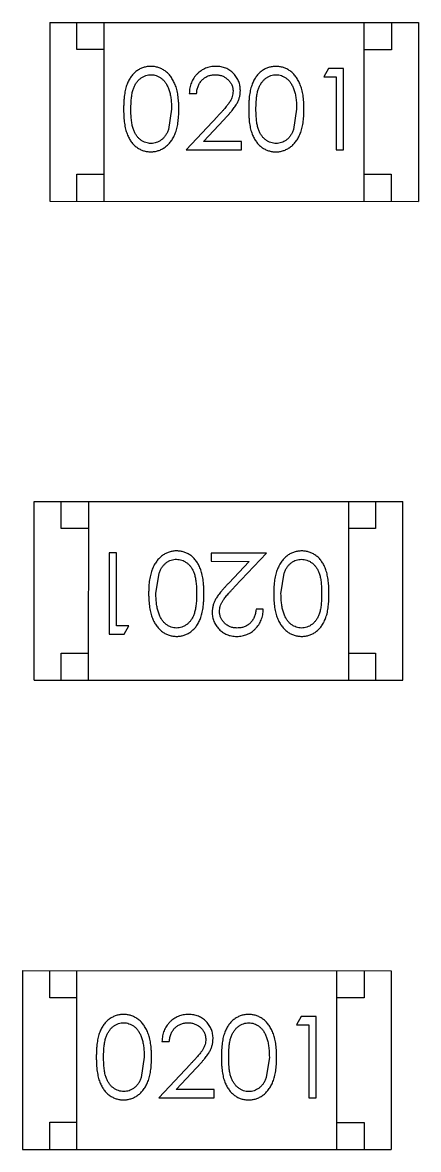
# Model space of a CAD drawing. Header units: inches. Extents: x -29 to 164, y -51 to 83.
# Drawn here: x 148.306 to 149.037, y 26.761 to 28.841 of the extents above; entities that cross this region are included whole.
import ezdxf

# ---------------------------------------------------------------- set-up
doc = ezdxf.new("R2010")
doc.units = ezdxf.units.IN
doc.header["$LTSCALE"] = 1.21
doc.header["$MEASUREMENT"] = 0
doc.layers.get('0').update_dxf_attribs({"linetype": 'CONTINUOUS'})

msp = doc.modelspace()

# ---------------------------------------------------------------- linework, layer by layer
at = {"color": 7, "linetype": 'Continuous'}
for p, q in [((148.3568, 28.8407), (148.3567, 28.5107)), ((148.3568, 28.8407), (149.0368, 28.8406)), ((148.4068, 28.7907), (148.4068, 28.8407)), ((148.4567, 28.5107), (148.4568, 28.8407)), ((148.9367, 28.5106), (148.9368, 28.8406)), ((148.9868, 28.8406), (148.9868, 28.7906)), ((149.0368, 28.8406), (149.0367, 28.5106)), ((148.4568, 28.7907), (148.4068, 28.7907)), ((148.9868, 28.7906), (148.9368, 28.7906)), ((148.8709, 28.7559), (148.8621, 28.7405)), ((148.8986, 28.7559), (148.8709, 28.7559)), ((148.8986, 28.6059), (148.8986, 28.7559)), ((148.8621, 28.7405), (148.8851, 28.7405)), ((148.8851, 28.7405), (148.8851, 28.6059)), ((148.614, 28.7098), (148.6274, 28.7098)), ((148.5813, 28.681), (148.5756, 28.6433)), ((148.6664, 28.668), (148.6082, 28.606)), ((148.812, 28.6809), (148.8064, 28.6432)), ((148.6403, 28.6213), (148.6778, 28.6614)), ((148.6082, 28.606), (148.7101, 28.6059)), ((148.7101, 28.6213), (148.6403, 28.6213)), ((148.7101, 28.6059), (148.7101, 28.6213)), ((148.8851, 28.6059), (148.8986, 28.6059)), ((148.4067, 28.5107), (148.4067, 28.5607)), ((148.4067, 28.5607), (148.4567, 28.5607)), ((148.9367, 28.5606), (148.9867, 28.5606)), ((148.9867, 28.5606), (148.9867, 28.5106)), ((148.3567, 28.5107), (149.0367, 28.5106)), ((148.3277, 27.6269), (148.3278, 27.9569)), ((148.3278, 27.9569), (149.0078, 27.9568)), ((148.3778, 27.9069), (148.3778, 27.9569)), ((148.4278, 27.9569), (148.4277, 27.6269)), ((148.9078, 27.9568), (148.9077, 27.6268)), ((148.9578, 27.9568), (148.9578, 27.9068)), ((149.0077, 27.6268), (149.0078, 27.9568)), ((148.4278, 27.9069), (148.3778, 27.9069)), ((148.9578, 27.9068), (148.9078, 27.9068)), ((148.466, 27.8616), (148.4659, 27.7116)), ((148.4794, 27.8616), (148.466, 27.8616)), ((148.4794, 27.727), (148.4794, 27.8616)), ((148.6544, 27.8615), (148.6544, 27.8462)), ((148.7563, 27.8615), (148.6544, 27.8615)), ((148.6982, 27.7995), (148.7563, 27.8615)), ((148.6544, 27.8462), (148.7242, 27.8461)), ((148.7242, 27.8461), (148.6867, 27.8061)), ((148.5525, 27.7866), (148.5582, 27.8243)), ((148.7832, 27.7865), (148.7889, 27.8242)), ((148.7505, 27.7577), (148.7371, 27.7577)), ((148.4659, 27.7116), (148.4937, 27.7116)), ((148.5025, 27.727), (148.4794, 27.727)), ((148.4937, 27.7116), (148.5025, 27.727)), ((148.3777, 27.6269), (148.3777, 27.6769)), ((148.3777, 27.6769), (148.4277, 27.6769)), ((148.9077, 27.6768), (148.9577, 27.6768)), ((148.9577, 27.6768), (148.9577, 27.6268)), ((148.3277, 27.6269), (149.0077, 27.6268)), ((148.3064, 27.0907), (148.3064, 26.7607)), ((148.3064, 27.0907), (148.9864, 27.0906)), ((148.3564, 27.0407), (148.3564, 27.0907)), ((148.4064, 26.7607), (148.4064, 27.0907)), ((148.8864, 26.7606), (148.8864, 27.0906)), ((148.9364, 27.0906), (148.9364, 27.0406)), ((148.9864, 27.0906), (148.9864, 26.7606)), ((148.4064, 27.0407), (148.3564, 27.0407)), ((148.9364, 27.0406), (148.8864, 27.0406)), ((148.8205, 27.0059), (148.8117, 26.9905)), ((148.8482, 27.0059), (148.8205, 27.0059)), ((148.8482, 26.8559), (148.8482, 27.0059)), ((148.8117, 26.9905), (148.8348, 26.9905)), ((148.8348, 26.9905), (148.8347, 26.8559)), ((148.5636, 26.9598), (148.5771, 26.9598)), ((148.5309, 26.931), (148.5252, 26.8933)), ((148.616, 26.918), (148.5578, 26.856)), ((148.7617, 26.9309), (148.756, 26.8932)), ((148.5899, 26.8713), (148.6275, 26.9114)), ((148.5578, 26.856), (148.6597, 26.8559)), ((148.6597, 26.8713), (148.5899, 26.8713)), ((148.6597, 26.8559), (148.6597, 26.8713)), ((148.8347, 26.8559), (148.8482, 26.8559)), ((148.3564, 26.7607), (148.3564, 26.8107)), ((148.3564, 26.8107), (148.4064, 26.8107)), ((148.8864, 26.8106), (148.9364, 26.8106)), ((148.9364, 26.8106), (148.9364, 26.7606)), ((148.3064, 26.7607), (148.9864, 26.7606))]:
    msp.add_line(p, q, dxfattribs=at)
for points, knots in [([(148.543, 28.7598), (148.5418, 28.7598), (148.5395, 28.7598), (148.536, 28.7593), (148.5326, 28.7587), (148.5293, 28.7577), (148.5261, 28.7566), (148.523, 28.7551), (148.52, 28.7534), (148.517, 28.7515), (148.5142, 28.7492), (148.5115, 28.7468), (148.5091, 28.7441), (148.5068, 28.7411), (148.5046, 28.7379), (148.5026, 28.7345), (148.5008, 28.7308), (148.4991, 28.7268), (148.4976, 28.7225), (148.4963, 28.7178), (148.4952, 28.7127), (148.4944, 28.7071), (148.4937, 28.7012), (148.4932, 28.6948), (148.4929, 28.688), (148.4928, 28.6833), (148.4928, 28.6809)], [0, 0, 0, 0, 0.033742, 0.066533, 0.099153, 0.13154, 0.164087, 0.196563, 0.229707, 0.263315, 0.297504, 0.331686, 0.366482, 0.4021, 0.438958, 0.476748, 0.515985, 0.556589, 0.599519, 0.645765, 0.695487, 0.748721, 0.805687, 0.866754, 0.931405, 1, 1, 1, 1]), ([(148.5947, 28.6809), (148.5947, 28.6832), (148.5947, 28.6877), (148.5944, 28.6943), (148.5938, 28.7005), (148.5931, 28.7063), (148.5921, 28.7118), (148.591, 28.7169), (148.5896, 28.7217), (148.588, 28.7261), (148.5861, 28.7302), (148.5842, 28.734), (148.5821, 28.7376), (148.5799, 28.7409), (148.5775, 28.7439), (148.5749, 28.7467), (148.5722, 28.7492), (148.5693, 28.7514), (148.5663, 28.7534), (148.5632, 28.7551), (148.5601, 28.7566), (148.5568, 28.7577), (148.5535, 28.7587), (148.5501, 28.7594), (148.5465, 28.7598), (148.5442, 28.7598), (148.543, 28.7598)], [0, 0, 0, 0, 0.065278, 0.127205, 0.186168, 0.241675, 0.294115, 0.343609, 0.390387, 0.434463, 0.476646, 0.517002, 0.555936, 0.593716, 0.630057, 0.665601, 0.700745, 0.734917, 0.768681, 0.802087, 0.834849, 0.867433, 0.900138, 0.932806, 0.966212, 1, 1, 1, 1]), ([(148.6629, 28.7598), (148.6612, 28.7598), (148.6579, 28.7597), (148.6531, 28.759), (148.6485, 28.7579), (148.644, 28.7564), (148.6398, 28.7544), (148.6358, 28.7519), (148.632, 28.7491), (148.6284, 28.7458), (148.6252, 28.7422), (148.6223, 28.7383), (148.6199, 28.7341), (148.6178, 28.7297), (148.6162, 28.7251), (148.615, 28.7202), (148.6142, 28.7151), (148.6141, 28.7116), (148.614, 28.7098)], [0, 0, 0, 0, 0.06445, 0.126725, 0.187421, 0.247417, 0.306749, 0.366595, 0.427749, 0.490235, 0.553031, 0.614805, 0.676505, 0.738096, 0.801021, 0.864897, 0.931209, 1, 1, 1, 1]), ([(148.7082, 28.7152), (148.7082, 28.7167), (148.7081, 28.7196), (148.7075, 28.7239), (148.7065, 28.7281), (148.7052, 28.7321), (148.7034, 28.7359), (148.7012, 28.7396), (148.6987, 28.7432), (148.6957, 28.7465), (148.6925, 28.7497), (148.689, 28.7524), (148.6852, 28.7547), (148.6812, 28.7566), (148.677, 28.758), (148.6725, 28.759), (148.6678, 28.7597), (148.6645, 28.7598), (148.6629, 28.7598)], [0, 0, 0, 0, 0.06271, 0.123347, 0.183401, 0.242828, 0.302097, 0.36242, 0.423725, 0.487032, 0.550491, 0.612709, 0.674265, 0.73617, 0.799211, 0.863483, 0.930525, 1, 1, 1, 1]), ([(148.7737, 28.7598), (148.7726, 28.7597), (148.7702, 28.7597), (148.7668, 28.7593), (148.7634, 28.7587), (148.7601, 28.7577), (148.7569, 28.7565), (148.7538, 28.7551), (148.7508, 28.7534), (148.7478, 28.7514), (148.745, 28.7492), (148.7423, 28.7468), (148.7399, 28.744), (148.7375, 28.7411), (148.7354, 28.7379), (148.7333, 28.7344), (148.7315, 28.7307), (148.7299, 28.7268), (148.7284, 28.7225), (148.7271, 28.7178), (148.726, 28.7126), (148.7251, 28.7071), (148.7244, 28.7011), (148.7239, 28.6948), (148.7236, 28.6879), (148.7236, 28.6833), (148.7236, 28.6809)], [0, 0, 0, 0, 0.033742, 0.066533, 0.099153, 0.13154, 0.164087, 0.196563, 0.229707, 0.263315, 0.297504, 0.331686, 0.366482, 0.4021, 0.438958, 0.476748, 0.515985, 0.556589, 0.599519, 0.645765, 0.695487, 0.748721, 0.805687, 0.866754, 0.931405, 1, 1, 1, 1]), ([(148.8255, 28.6809), (148.8255, 28.6832), (148.8254, 28.6876), (148.8251, 28.6942), (148.8246, 28.7004), (148.8239, 28.7063), (148.8229, 28.7117), (148.8217, 28.7169), (148.8203, 28.7216), (148.8187, 28.726), (148.8169, 28.7301), (148.815, 28.734), (148.8129, 28.7375), (148.8107, 28.7408), (148.8082, 28.7438), (148.8057, 28.7466), (148.803, 28.7491), (148.8001, 28.7514), (148.7971, 28.7534), (148.794, 28.7551), (148.7908, 28.7565), (148.7876, 28.7577), (148.7842, 28.7586), (148.7808, 28.7593), (148.7773, 28.7597), (148.7749, 28.7597), (148.7737, 28.7598)], [0, 0, 0, 0, 0.065278, 0.127205, 0.186168, 0.241675, 0.294115, 0.343609, 0.390387, 0.434463, 0.476646, 0.517002, 0.555936, 0.593716, 0.630057, 0.665601, 0.700745, 0.734917, 0.768681, 0.802087, 0.834849, 0.867433, 0.900138, 0.932806, 0.966212, 1, 1, 1, 1]), ([(148.5063, 28.681), (148.5063, 28.683), (148.5063, 28.6869), (148.5066, 28.6926), (148.5069, 28.6978), (148.5074, 28.7027), (148.508, 28.7073), (148.5088, 28.7114), (148.5098, 28.7152), (148.5108, 28.7186), (148.5121, 28.7217), (148.5134, 28.7246), (148.5149, 28.7273), (148.5166, 28.7298), (148.5183, 28.7321), (148.5202, 28.7343), (148.5222, 28.7362), (148.5251, 28.7384), (148.5288, 28.7408), (148.5335, 28.7429), (148.5384, 28.7442), (148.5418, 28.7443), (148.5434, 28.7444)], [0, 0, 0, 0, 0.073302, 0.142286, 0.206253, 0.266017, 0.321612, 0.372532, 0.419497, 0.462398, 0.502825, 0.541489, 0.579034, 0.615143, 0.650298, 0.684912, 0.718701, 0.752189, 0.817245, 0.879117, 0.939613, 1, 1, 1, 1]), ([(148.5434, 28.7444), (148.5451, 28.7443), (148.5483, 28.7442), (148.5532, 28.7429), (148.5579, 28.7408), (148.5616, 28.7384), (148.5645, 28.7362), (148.5665, 28.7341), (148.5685, 28.7319), (148.5703, 28.7294), (148.572, 28.7267), (148.5735, 28.7238), (148.575, 28.7206), (148.5763, 28.7172), (148.5774, 28.7135), (148.5785, 28.7096), (148.5793, 28.7054), (148.5801, 28.701), (148.5806, 28.6964), (148.581, 28.6915), (148.5812, 28.6863), (148.5812, 28.6828), (148.5813, 28.681)], [0, 0, 0, 0, 0.059689, 0.119507, 0.181075, 0.246162, 0.279894, 0.314468, 0.350403, 0.387474, 0.426147, 0.466624, 0.508745, 0.553328, 0.600058, 0.649177, 0.700552, 0.754894, 0.811825, 0.871514, 0.934319, 1, 1, 1, 1]), ([(148.6274, 28.7098), (148.6276, 28.7111), (148.6278, 28.7137), (148.6286, 28.7175), (148.6295, 28.7211), (148.6307, 28.7244), (148.6322, 28.7275), (148.634, 28.7303), (148.636, 28.733), (148.6382, 28.7353), (148.6407, 28.7375), (148.6433, 28.7393), (148.6461, 28.7409), (148.649, 28.7422), (148.6521, 28.7432), (148.6553, 28.7439), (148.6587, 28.7443), (148.661, 28.7444), (148.6622, 28.7444)], [0, 0, 0, 0, 0.073648, 0.143686, 0.210962, 0.275557, 0.338064, 0.399311, 0.4594, 0.51934, 0.579024, 0.637809, 0.695959, 0.754122, 0.813113, 0.873453, 0.935561, 1, 1, 1, 1]), ([(148.6622, 28.7444), (148.6633, 28.7444), (148.6655, 28.7443), (148.6688, 28.7439), (148.6719, 28.7432), (148.6748, 28.7422), (148.6777, 28.7409), (148.6804, 28.7394), (148.6829, 28.7375), (148.6853, 28.7355), (148.6875, 28.7332), (148.6894, 28.7307), (148.6911, 28.7282), (148.6924, 28.7256), (148.6935, 28.7228), (148.6942, 28.72), (148.6947, 28.717), (148.6947, 28.715), (148.6947, 28.714)], [0, 0, 0, 0, 0.068027, 0.133505, 0.19695, 0.26027, 0.322741, 0.384982, 0.448465, 0.513424, 0.578224, 0.640011, 0.700094, 0.760067, 0.819012, 0.877878, 0.938035, 1, 1, 1, 1]), ([(148.737, 28.6809), (148.737, 28.6829), (148.7371, 28.6869), (148.7373, 28.6925), (148.7377, 28.6978), (148.7382, 28.7027), (148.7388, 28.7072), (148.7396, 28.7114), (148.7405, 28.7151), (148.7416, 28.7185), (148.7429, 28.7216), (148.7442, 28.7245), (148.7457, 28.7272), (148.7473, 28.7298), (148.7491, 28.7321), (148.751, 28.7342), (148.753, 28.7362), (148.7559, 28.7384), (148.7596, 28.7408), (148.7643, 28.7429), (148.7692, 28.7441), (148.7725, 28.7443), (148.7742, 28.7444)], [0, 0, 0, 0, 0.073302, 0.142286, 0.206253, 0.266017, 0.321612, 0.372532, 0.419497, 0.462398, 0.502825, 0.541489, 0.579034, 0.615143, 0.650298, 0.684912, 0.718701, 0.752189, 0.817245, 0.879117, 0.939613, 1, 1, 1, 1]), ([(148.7742, 28.7444), (148.7758, 28.7443), (148.7791, 28.7441), (148.784, 28.7429), (148.7886, 28.7407), (148.7924, 28.7384), (148.7952, 28.7361), (148.7973, 28.7341), (148.7993, 28.7319), (148.801, 28.7294), (148.8027, 28.7267), (148.8043, 28.7237), (148.8057, 28.7206), (148.8071, 28.7171), (148.8082, 28.7135), (148.8093, 28.7096), (148.8101, 28.7054), (148.8108, 28.701), (148.8113, 28.6963), (148.8118, 28.6914), (148.812, 28.6862), (148.812, 28.6827), (148.812, 28.6809)], [0, 0, 0, 0, 0.059689, 0.119507, 0.181075, 0.246162, 0.279894, 0.314468, 0.350403, 0.387474, 0.426147, 0.466624, 0.508745, 0.553328, 0.600058, 0.649177, 0.700552, 0.754894, 0.811825, 0.871514, 0.934319, 1, 1, 1, 1]), ([(148.6947, 28.714), (148.6947, 28.7124), (148.6946, 28.7091), (148.6935, 28.7043), (148.6918, 28.6997), (148.6898, 28.6959), (148.6878, 28.6928), (148.6859, 28.6901), (148.6835, 28.6872), (148.6809, 28.6839), (148.6778, 28.6803), (148.6744, 28.6765), (148.6705, 28.6723), (148.6678, 28.6695), (148.6664, 28.668)], [0, 0, 0, 0, 0.088014, 0.174976, 0.2638, 0.355443, 0.406413, 0.465519, 0.533076, 0.609353, 0.693899, 0.787171, 0.889197, 1, 1, 1, 1]), ([(148.6778, 28.6614), (148.6793, 28.6629), (148.6821, 28.6659), (148.686, 28.6702), (148.6896, 28.6744), (148.6928, 28.6782), (148.6956, 28.6819), (148.6981, 28.6853), (148.7002, 28.6884), (148.7025, 28.6922), (148.7048, 28.697), (148.7068, 28.7029), (148.708, 28.709), (148.7081, 28.7131), (148.7082, 28.7152)], [0, 0, 0, 0, 0.09953, 0.192079, 0.277712, 0.357454, 0.429648, 0.495771, 0.555538, 0.608657, 0.707578, 0.804328, 0.901298, 1, 1, 1, 1]), ([(148.4928, 28.6809), (148.4928, 28.6785), (148.4929, 28.6739), (148.4932, 28.6671), (148.4936, 28.6608), (148.4944, 28.6548), (148.4953, 28.6493), (148.4963, 28.6442), (148.4977, 28.6394), (148.4992, 28.6351), (148.5009, 28.6311), (148.5027, 28.6274), (148.5047, 28.6239), (148.5069, 28.6207), (148.5092, 28.6177), (148.5117, 28.615), (148.5143, 28.6126), (148.5171, 28.6104), (148.52, 28.6084), (148.5231, 28.6068), (148.5261, 28.6053), (148.5293, 28.6042), (148.5326, 28.6032), (148.536, 28.6026), (148.5394, 28.6022), (148.5418, 28.6021), (148.5429, 28.6021)], [0, 0, 0, 0, 0.068113, 0.132564, 0.193427, 0.250218, 0.303569, 0.353576, 0.400235, 0.443586, 0.484619, 0.524292, 0.56238, 0.599049, 0.63494, 0.669782, 0.704009, 0.737842, 0.771098, 0.803896, 0.836415, 0.868639, 0.900715, 0.933378, 0.966213, 1, 1, 1, 1]), ([(148.5434, 28.6175), (148.5417, 28.6176), (148.5384, 28.6178), (148.5336, 28.6191), (148.5288, 28.6211), (148.5251, 28.6235), (148.5222, 28.6258), (148.5202, 28.6277), (148.5183, 28.6299), (148.5165, 28.6322), (148.5149, 28.6347), (148.5134, 28.6374), (148.512, 28.6403), (148.5108, 28.6434), (148.5097, 28.6468), (148.5088, 28.6506), (148.508, 28.6548), (148.5074, 28.6593), (148.5069, 28.6642), (148.5065, 28.6694), (148.5063, 28.6751), (148.5063, 28.679), (148.5063, 28.681)], [0, 0, 0, 0, 0.060034, 0.120278, 0.182348, 0.247919, 0.281641, 0.315701, 0.350322, 0.385703, 0.421819, 0.459196, 0.497866, 0.538301, 0.58121, 0.628183, 0.679403, 0.734699, 0.794074, 0.858416, 0.927049, 1, 1, 1, 1]), ([(148.5429, 28.6021), (148.5441, 28.6021), (148.5465, 28.6022), (148.55, 28.6026), (148.5535, 28.6033), (148.5568, 28.6042), (148.5601, 28.6054), (148.5633, 28.6069), (148.5664, 28.6086), (148.5694, 28.6106), (148.5723, 28.6128), (148.575, 28.6154), (148.5776, 28.6181), (148.58, 28.6212), (148.5823, 28.6245), (148.5843, 28.6281), (148.5863, 28.6319), (148.588, 28.6359), (148.5897, 28.6403), (148.591, 28.6451), (148.5922, 28.6502), (148.5931, 28.6556), (148.5938, 28.6614), (148.5944, 28.6676), (148.5947, 28.6741), (148.5947, 28.6786), (148.5947, 28.6809)], [0, 0, 0, 0, 0.033824, 0.067298, 0.10028, 0.133019, 0.165736, 0.198792, 0.232372, 0.266409, 0.301016, 0.336196, 0.371972, 0.408574, 0.446394, 0.485225, 0.525372, 0.567224, 0.611081, 0.65775, 0.70702, 0.759235, 0.814484, 0.873227, 0.934937, 1, 1, 1, 1]), ([(148.7236, 28.6809), (148.7236, 28.6785), (148.7236, 28.6738), (148.7239, 28.6671), (148.7244, 28.6607), (148.7251, 28.6548), (148.726, 28.6492), (148.7271, 28.6441), (148.7284, 28.6394), (148.7299, 28.635), (148.7316, 28.631), (148.7335, 28.6273), (148.7355, 28.6239), (148.7377, 28.6207), (148.74, 28.6177), (148.7424, 28.6149), (148.7451, 28.6125), (148.7479, 28.6103), (148.7508, 28.6084), (148.7538, 28.6067), (148.7569, 28.6052), (148.7601, 28.6041), (148.7634, 28.6032), (148.7667, 28.6025), (148.7702, 28.6021), (148.7725, 28.6021), (148.7737, 28.6021)], [0, 0, 0, 0, 0.068113, 0.132564, 0.193427, 0.250218, 0.303569, 0.353576, 0.400235, 0.443586, 0.484619, 0.524292, 0.56238, 0.599049, 0.63494, 0.669782, 0.704009, 0.737842, 0.771098, 0.803896, 0.836415, 0.868639, 0.900715, 0.933378, 0.966213, 1, 1, 1, 1]), ([(148.7742, 28.6175), (148.7725, 28.6175), (148.7692, 28.6177), (148.7643, 28.619), (148.7596, 28.6211), (148.7558, 28.6235), (148.753, 28.6258), (148.7509, 28.6277), (148.749, 28.6298), (148.7473, 28.6322), (148.7456, 28.6347), (148.7442, 28.6374), (148.7428, 28.6403), (148.7416, 28.6434), (148.7405, 28.6468), (148.7396, 28.6506), (148.7388, 28.6547), (148.7381, 28.6592), (148.7377, 28.6641), (148.7373, 28.6694), (148.7371, 28.675), (148.737, 28.6789), (148.737, 28.6809)], [0, 0, 0, 0, 0.060034, 0.120278, 0.182348, 0.247919, 0.281641, 0.315701, 0.350322, 0.385703, 0.421819, 0.459196, 0.497866, 0.538301, 0.58121, 0.628183, 0.679403, 0.734699, 0.794074, 0.858416, 0.927049, 1, 1, 1, 1]), ([(148.7737, 28.6021), (148.7749, 28.6021), (148.7773, 28.6021), (148.7808, 28.6026), (148.7842, 28.6032), (148.7876, 28.6042), (148.7908, 28.6054), (148.794, 28.6068), (148.7971, 28.6086), (148.8001, 28.6105), (148.803, 28.6128), (148.8058, 28.6153), (148.8084, 28.6181), (148.8108, 28.6212), (148.813, 28.6245), (148.8151, 28.628), (148.817, 28.6318), (148.8188, 28.6359), (148.8204, 28.6403), (148.8217, 28.645), (148.8229, 28.6501), (148.8239, 28.6556), (148.8246, 28.6614), (148.8251, 28.6676), (148.8254, 28.6741), (148.8255, 28.6786), (148.8255, 28.6809)], [0, 0, 0, 0, 0.033824, 0.067298, 0.10028, 0.133019, 0.165736, 0.198792, 0.232372, 0.266409, 0.301016, 0.336196, 0.371972, 0.408574, 0.446394, 0.485225, 0.525372, 0.567224, 0.611081, 0.65775, 0.70702, 0.759235, 0.814484, 0.873227, 0.934937, 1, 1, 1, 1]), ([(148.5756, 28.6433), (148.5752, 28.6422), (148.5744, 28.6402), (148.5731, 28.6372), (148.5716, 28.6345), (148.57, 28.632), (148.5683, 28.6297), (148.5664, 28.6275), (148.5644, 28.6256), (148.5616, 28.6234), (148.5579, 28.621), (148.5532, 28.619), (148.5484, 28.6177), (148.5451, 28.6176), (148.5434, 28.6175)], [0, 0, 0, 0, 0.075949, 0.148549, 0.218996, 0.286119, 0.351826, 0.416074, 0.478265, 0.540325, 0.660405, 0.774606, 0.887187, 1, 1, 1, 1]), ([(148.8064, 28.6432), (148.806, 28.6422), (148.8052, 28.6401), (148.8039, 28.6372), (148.8024, 28.6345), (148.8008, 28.6319), (148.7991, 28.6296), (148.7972, 28.6275), (148.7952, 28.6256), (148.7924, 28.6233), (148.7887, 28.621), (148.784, 28.619), (148.7791, 28.6177), (148.7758, 28.6175), (148.7742, 28.6175)], [0, 0, 0, 0, 0.075949, 0.148549, 0.218996, 0.286119, 0.351826, 0.416074, 0.478265, 0.540325, 0.660405, 0.774606, 0.887187, 1, 1, 1, 1]), ([(148.5908, 27.8654), (148.5896, 27.8654), (148.5872, 27.8654), (148.5837, 27.8649), (148.5803, 27.8643), (148.5769, 27.8633), (148.5737, 27.8621), (148.5705, 27.8607), (148.5674, 27.8589), (148.5644, 27.8569), (148.5615, 27.8547), (148.5588, 27.8521), (148.5562, 27.8494), (148.5538, 27.8463), (148.5515, 27.843), (148.5494, 27.8395), (148.5475, 27.8357), (148.5457, 27.8316), (148.5441, 27.8272), (148.5428, 27.8225), (148.5416, 27.8174), (148.5406, 27.8119), (148.5399, 27.8061), (148.5394, 27.7999), (148.5391, 27.7934), (148.539, 27.7889), (148.539, 27.7866)], [0, 0, 0, 0, 0.033824, 0.067298, 0.10028, 0.133019, 0.165736, 0.198792, 0.232372, 0.266409, 0.301016, 0.336196, 0.371972, 0.408574, 0.446394, 0.485225, 0.525372, 0.567224, 0.611081, 0.65775, 0.70702, 0.759235, 0.814484, 0.873227, 0.934937, 1, 1, 1, 1]), ([(148.6409, 27.7866), (148.6409, 27.789), (148.6409, 27.7936), (148.6406, 27.8004), (148.6401, 27.8068), (148.6394, 27.8127), (148.6385, 27.8182), (148.6374, 27.8234), (148.6361, 27.8281), (148.6346, 27.8324), (148.6329, 27.8364), (148.631, 27.8402), (148.629, 27.8436), (148.6268, 27.8468), (148.6245, 27.8498), (148.6221, 27.8525), (148.6194, 27.855), (148.6166, 27.8572), (148.6137, 27.8591), (148.6107, 27.8608), (148.6076, 27.8622), (148.6044, 27.8634), (148.6011, 27.8643), (148.5978, 27.8649), (148.5943, 27.8653), (148.592, 27.8654), (148.5908, 27.8654)], [0, 0, 0, 0, 0.068113, 0.132564, 0.193427, 0.250218, 0.303569, 0.353576, 0.400235, 0.443586, 0.484619, 0.524292, 0.56238, 0.599049, 0.63494, 0.669782, 0.704009, 0.737842, 0.771098, 0.803896, 0.836415, 0.868639, 0.900715, 0.933378, 0.966213, 1, 1, 1, 1]), ([(148.8216, 27.8654), (148.8204, 27.8653), (148.818, 27.8653), (148.8145, 27.8649), (148.8111, 27.8642), (148.8077, 27.8633), (148.8045, 27.8621), (148.8012, 27.8606), (148.7982, 27.8589), (148.7951, 27.8569), (148.7923, 27.8546), (148.7895, 27.8521), (148.7869, 27.8493), (148.7845, 27.8463), (148.7823, 27.843), (148.7802, 27.8394), (148.7783, 27.8356), (148.7765, 27.8315), (148.7749, 27.8272), (148.7736, 27.8224), (148.7724, 27.8173), (148.7714, 27.8119), (148.7707, 27.8061), (148.7702, 27.7999), (148.7699, 27.7933), (148.7698, 27.7889), (148.7698, 27.7866)], [0, 0, 0, 0, 0.033824, 0.067298, 0.10028, 0.133019, 0.165736, 0.198792, 0.232372, 0.266409, 0.301016, 0.336196, 0.371972, 0.408574, 0.446394, 0.485225, 0.525372, 0.567224, 0.611081, 0.65775, 0.70702, 0.759235, 0.814484, 0.873227, 0.934937, 1, 1, 1, 1]), ([(148.8717, 27.7866), (148.8717, 27.7889), (148.8717, 27.7936), (148.8714, 27.8004), (148.8709, 27.8067), (148.8701, 27.8127), (148.8692, 27.8182), (148.8682, 27.8233), (148.8669, 27.8281), (148.8654, 27.8324), (148.8637, 27.8364), (148.8618, 27.8401), (148.8598, 27.8436), (148.8576, 27.8468), (148.8553, 27.8498), (148.8528, 27.8525), (148.8502, 27.8549), (148.8474, 27.8571), (148.8445, 27.859), (148.8415, 27.8607), (148.8384, 27.8622), (148.8352, 27.8633), (148.8319, 27.8642), (148.8285, 27.8649), (148.8251, 27.8653), (148.8228, 27.8653), (148.8216, 27.8654)], [0, 0, 0, 0, 0.068113, 0.132564, 0.193427, 0.250218, 0.303569, 0.353576, 0.400235, 0.443586, 0.484619, 0.524292, 0.56238, 0.599049, 0.63494, 0.669782, 0.704009, 0.737842, 0.771098, 0.803896, 0.836415, 0.868639, 0.900715, 0.933378, 0.966213, 1, 1, 1, 1]), ([(148.5582, 27.8243), (148.5586, 27.8253), (148.5593, 27.8274), (148.5606, 27.8303), (148.5621, 27.833), (148.5637, 27.8356), (148.5655, 27.8379), (148.5673, 27.84), (148.5693, 27.8419), (148.5721, 27.8442), (148.5758, 27.8465), (148.5805, 27.8485), (148.5854, 27.8498), (148.5887, 27.85), (148.5904, 27.85)], [0, 0, 0, 0, 0.075949, 0.148549, 0.218996, 0.286119, 0.351826, 0.416074, 0.478265, 0.540325, 0.660405, 0.774606, 0.887187, 1, 1, 1, 1]), ([(148.5904, 27.85), (148.592, 27.8499), (148.5953, 27.8498), (148.6002, 27.8485), (148.6049, 27.8464), (148.6087, 27.844), (148.6115, 27.8417), (148.6136, 27.8398), (148.6155, 27.8376), (148.6173, 27.8353), (148.6189, 27.8328), (148.6203, 27.8301), (148.6217, 27.8272), (148.6229, 27.8241), (148.624, 27.8207), (148.625, 27.8169), (148.6257, 27.8128), (148.6264, 27.8083), (148.6269, 27.8034), (148.6272, 27.7981), (148.6275, 27.7924), (148.6275, 27.7886), (148.6275, 27.7866)], [0, 0, 0, 0, 0.060034, 0.120278, 0.182348, 0.247919, 0.281641, 0.315701, 0.350322, 0.385703, 0.421819, 0.459196, 0.497866, 0.538301, 0.58121, 0.628183, 0.679403, 0.734699, 0.794074, 0.858416, 0.927049, 1, 1, 1, 1]), ([(148.7889, 27.8242), (148.7893, 27.8253), (148.7901, 27.8273), (148.7914, 27.8303), (148.7929, 27.833), (148.7945, 27.8355), (148.7962, 27.8378), (148.7981, 27.84), (148.8001, 27.8419), (148.8029, 27.8441), (148.8066, 27.8465), (148.8113, 27.8485), (148.8161, 27.8498), (148.8195, 27.8499), (148.8211, 27.85)], [0, 0, 0, 0, 0.075949, 0.148549, 0.218996, 0.286119, 0.351826, 0.416074, 0.478265, 0.540325, 0.660405, 0.774606, 0.887187, 1, 1, 1, 1]), ([(148.8211, 27.85), (148.8228, 27.8499), (148.8261, 27.8497), (148.8309, 27.8484), (148.8357, 27.8463), (148.8395, 27.844), (148.8423, 27.8417), (148.8444, 27.8397), (148.8462, 27.8376), (148.848, 27.8353), (148.8497, 27.8328), (148.8511, 27.8301), (148.8525, 27.8272), (148.8537, 27.824), (148.8548, 27.8206), (148.8557, 27.8169), (148.8565, 27.8127), (148.8572, 27.8082), (148.8576, 27.8033), (148.858, 27.798), (148.8582, 27.7924), (148.8582, 27.7885), (148.8582, 27.7865)], [0, 0, 0, 0, 0.060034, 0.120278, 0.182348, 0.247919, 0.281641, 0.315701, 0.350322, 0.385703, 0.421819, 0.459196, 0.497866, 0.538301, 0.58121, 0.628183, 0.679403, 0.734699, 0.794074, 0.858416, 0.927049, 1, 1, 1, 1]), ([(148.6867, 27.8061), (148.6852, 27.8046), (148.6825, 27.8016), (148.6785, 27.7972), (148.675, 27.7931), (148.6718, 27.7892), (148.6689, 27.7856), (148.6664, 27.7822), (148.6643, 27.7791), (148.662, 27.7753), (148.6597, 27.7705), (148.6578, 27.7646), (148.6565, 27.7585), (148.6564, 27.7544), (148.6563, 27.7523)], [0, 0, 0, 0, 0.09953, 0.192079, 0.277712, 0.357454, 0.429648, 0.495771, 0.555538, 0.608657, 0.707578, 0.804328, 0.901298, 1, 1, 1, 1]), ([(148.6698, 27.7535), (148.6698, 27.7551), (148.67, 27.7584), (148.671, 27.7631), (148.6727, 27.7678), (148.6747, 27.7716), (148.6767, 27.7747), (148.6786, 27.7774), (148.681, 27.7803), (148.6836, 27.7836), (148.6867, 27.7872), (148.6902, 27.791), (148.694, 27.7951), (148.6967, 27.798), (148.6982, 27.7995)], [0, 0, 0, 0, 0.088014, 0.174976, 0.2638, 0.355443, 0.406413, 0.465519, 0.533076, 0.609353, 0.693899, 0.787171, 0.889197, 1, 1, 1, 1]), ([(148.539, 27.7866), (148.539, 27.7843), (148.5391, 27.7798), (148.5394, 27.7733), (148.5399, 27.7671), (148.5407, 27.7612), (148.5416, 27.7557), (148.5428, 27.7506), (148.5442, 27.7459), (148.5458, 27.7414), (148.5476, 27.7374), (148.5495, 27.7335), (148.5516, 27.73), (148.5539, 27.7267), (148.5563, 27.7236), (148.5588, 27.7209), (148.5616, 27.7183), (148.5644, 27.7161), (148.5674, 27.7141), (148.5705, 27.7124), (148.5737, 27.7109), (148.5769, 27.7098), (148.5803, 27.7088), (148.5837, 27.7082), (148.5872, 27.7078), (148.5896, 27.7077), (148.5908, 27.7077)], [0, 0, 0, 0, 0.065278, 0.127205, 0.186168, 0.241675, 0.294115, 0.343609, 0.390387, 0.434463, 0.476646, 0.517002, 0.555936, 0.593716, 0.630057, 0.665601, 0.700745, 0.734917, 0.768681, 0.802087, 0.834849, 0.867433, 0.900138, 0.932806, 0.966212, 1, 1, 1, 1]), ([(148.5903, 27.7231), (148.5887, 27.7232), (148.5854, 27.7234), (148.5805, 27.7246), (148.5759, 27.7267), (148.5721, 27.7291), (148.5693, 27.7314), (148.5672, 27.7334), (148.5653, 27.7356), (148.5635, 27.7381), (148.5618, 27.7408), (148.5602, 27.7437), (148.5588, 27.7469), (148.5575, 27.7503), (148.5563, 27.754), (148.5552, 27.7579), (148.5544, 27.7621), (148.5537, 27.7665), (148.5532, 27.7712), (148.5527, 27.7761), (148.5525, 27.7812), (148.5525, 27.7848), (148.5525, 27.7866)], [0, 0, 0, 0, 0.059689, 0.119507, 0.181075, 0.246162, 0.279894, 0.314468, 0.350403, 0.387474, 0.426147, 0.466624, 0.508745, 0.553328, 0.600058, 0.649177, 0.700552, 0.754894, 0.811825, 0.871514, 0.934319, 1, 1, 1, 1]), ([(148.6275, 27.7866), (148.6275, 27.7845), (148.6275, 27.7806), (148.6272, 27.775), (148.6269, 27.7697), (148.6263, 27.7648), (148.6257, 27.7603), (148.6249, 27.7561), (148.624, 27.7524), (148.6229, 27.749), (148.6217, 27.7458), (148.6203, 27.7429), (148.6188, 27.7402), (148.6172, 27.7377), (148.6154, 27.7354), (148.6135, 27.7333), (148.6115, 27.7313), (148.6087, 27.7291), (148.6049, 27.7267), (148.6002, 27.7246), (148.5953, 27.7234), (148.592, 27.7232), (148.5903, 27.7231)], [0, 0, 0, 0, 0.073302, 0.142286, 0.206253, 0.266017, 0.321612, 0.372532, 0.419497, 0.462398, 0.502825, 0.541489, 0.579034, 0.615143, 0.650298, 0.684912, 0.718701, 0.752189, 0.817245, 0.879117, 0.939613, 1, 1, 1, 1]), ([(148.5908, 27.7077), (148.592, 27.7077), (148.5943, 27.7078), (148.5977, 27.7082), (148.6011, 27.7088), (148.6044, 27.7098), (148.6076, 27.7109), (148.6107, 27.7124), (148.6138, 27.7141), (148.6167, 27.7161), (148.6195, 27.7183), (148.6222, 27.7207), (148.6247, 27.7234), (148.627, 27.7264), (148.6291, 27.7296), (148.6312, 27.7331), (148.633, 27.7368), (148.6347, 27.7407), (148.6361, 27.745), (148.6374, 27.7497), (148.6385, 27.7548), (148.6394, 27.7604), (148.6401, 27.7663), (148.6406, 27.7727), (148.6409, 27.7795), (148.6409, 27.7842), (148.6409, 27.7866)], [0, 0, 0, 0, 0.033742, 0.066533, 0.099153, 0.13154, 0.164087, 0.196563, 0.229707, 0.263315, 0.297504, 0.331686, 0.366482, 0.4021, 0.438958, 0.476748, 0.515985, 0.556589, 0.599519, 0.645765, 0.695487, 0.748721, 0.805687, 0.866754, 0.931405, 1, 1, 1, 1]), ([(148.7698, 27.7866), (148.7698, 27.7843), (148.7699, 27.7798), (148.7701, 27.7732), (148.7707, 27.767), (148.7714, 27.7612), (148.7724, 27.7557), (148.7735, 27.7506), (148.775, 27.7458), (148.7765, 27.7414), (148.7784, 27.7373), (148.7803, 27.7335), (148.7824, 27.7299), (148.7846, 27.7266), (148.7871, 27.7236), (148.7896, 27.7208), (148.7923, 27.7183), (148.7952, 27.7161), (148.7982, 27.7141), (148.8013, 27.7124), (148.8044, 27.7109), (148.8077, 27.7097), (148.811, 27.7088), (148.8145, 27.7081), (148.818, 27.7077), (148.8203, 27.7077), (148.8215, 27.7077)], [0, 0, 0, 0, 0.065278, 0.127205, 0.186168, 0.241675, 0.294115, 0.343609, 0.390387, 0.434463, 0.476646, 0.517002, 0.555936, 0.593716, 0.630057, 0.665601, 0.700745, 0.734917, 0.768681, 0.802087, 0.834849, 0.867433, 0.900138, 0.932806, 0.966212, 1, 1, 1, 1]), ([(148.8211, 27.7231), (148.8195, 27.7231), (148.8162, 27.7233), (148.8113, 27.7245), (148.8067, 27.7267), (148.8029, 27.729), (148.8, 27.7313), (148.798, 27.7333), (148.796, 27.7356), (148.7942, 27.738), (148.7926, 27.7407), (148.791, 27.7437), (148.7895, 27.7469), (148.7882, 27.7503), (148.7871, 27.754), (148.786, 27.7579), (148.7852, 27.762), (148.7844, 27.7665), (148.7839, 27.7711), (148.7835, 27.776), (148.7833, 27.7812), (148.7833, 27.7847), (148.7832, 27.7865)], [0, 0, 0, 0, 0.059689, 0.119507, 0.181075, 0.246162, 0.279894, 0.314468, 0.350403, 0.387474, 0.426147, 0.466624, 0.508745, 0.553328, 0.600058, 0.649177, 0.700552, 0.754894, 0.811825, 0.871514, 0.934319, 1, 1, 1, 1]), ([(148.8582, 27.7865), (148.8582, 27.7845), (148.8582, 27.7806), (148.858, 27.7749), (148.8576, 27.7696), (148.8571, 27.7647), (148.8565, 27.7602), (148.8557, 27.7561), (148.8548, 27.7523), (148.8537, 27.7489), (148.8524, 27.7458), (148.8511, 27.7429), (148.8496, 27.7402), (148.8479, 27.7377), (148.8462, 27.7354), (148.8443, 27.7332), (148.8423, 27.7313), (148.8394, 27.729), (148.8357, 27.7267), (148.831, 27.7245), (148.8261, 27.7233), (148.8228, 27.7231), (148.8211, 27.7231)], [0, 0, 0, 0, 0.073302, 0.142286, 0.206253, 0.266017, 0.321612, 0.372532, 0.419497, 0.462398, 0.502825, 0.541489, 0.579034, 0.615143, 0.650298, 0.684912, 0.718701, 0.752189, 0.817245, 0.879117, 0.939613, 1, 1, 1, 1]), ([(148.8215, 27.7077), (148.8227, 27.7077), (148.8251, 27.7077), (148.8285, 27.7081), (148.8319, 27.7088), (148.8352, 27.7097), (148.8384, 27.7109), (148.8415, 27.7124), (148.8445, 27.7141), (148.8475, 27.716), (148.8503, 27.7182), (148.853, 27.7207), (148.8554, 27.7234), (148.8578, 27.7264), (148.8599, 27.7296), (148.8619, 27.733), (148.8638, 27.7367), (148.8654, 27.7407), (148.8669, 27.745), (148.8682, 27.7497), (148.8693, 27.7548), (148.8702, 27.7603), (148.8709, 27.7663), (148.8714, 27.7727), (148.8717, 27.7795), (148.8717, 27.7842), (148.8717, 27.7866)], [0, 0, 0, 0, 0.033742, 0.066533, 0.099153, 0.13154, 0.164087, 0.196563, 0.229707, 0.263315, 0.297504, 0.331686, 0.366482, 0.4021, 0.438958, 0.476748, 0.515985, 0.556589, 0.599519, 0.645765, 0.695487, 0.748721, 0.805687, 0.866754, 0.931405, 1, 1, 1, 1]), ([(148.6563, 27.7523), (148.6564, 27.7508), (148.6564, 27.7479), (148.657, 27.7436), (148.658, 27.7394), (148.6594, 27.7354), (148.6612, 27.7316), (148.6633, 27.7279), (148.6659, 27.7243), (148.6688, 27.7209), (148.672, 27.7178), (148.6755, 27.7151), (148.6793, 27.7128), (148.6833, 27.7109), (148.6875, 27.7095), (148.692, 27.7085), (148.6967, 27.7078), (148.7, 27.7077), (148.7016, 27.7077)], [0, 0, 0, 0, 0.06271, 0.123347, 0.183401, 0.242828, 0.302097, 0.36242, 0.423725, 0.487032, 0.550491, 0.612709, 0.674265, 0.73617, 0.799211, 0.863483, 0.930525, 1, 1, 1, 1]), ([(148.7023, 27.7231), (148.7012, 27.7231), (148.699, 27.7232), (148.6958, 27.7236), (148.6927, 27.7243), (148.6897, 27.7253), (148.6869, 27.7265), (148.6841, 27.7281), (148.6816, 27.7299), (148.6792, 27.732), (148.677, 27.7343), (148.6751, 27.7367), (148.6734, 27.7393), (148.6721, 27.7419), (148.671, 27.7446), (148.6703, 27.7475), (148.6699, 27.7505), (148.6698, 27.7525), (148.6698, 27.7535)], [0, 0, 0, 0, 0.068027, 0.133505, 0.19695, 0.26027, 0.322741, 0.384982, 0.448465, 0.513424, 0.578224, 0.640011, 0.700094, 0.760067, 0.819012, 0.877878, 0.938035, 1, 1, 1, 1]), ([(148.7016, 27.7077), (148.7033, 27.7077), (148.7066, 27.7078), (148.7114, 27.7085), (148.716, 27.7096), (148.7205, 27.7111), (148.7247, 27.7131), (148.7287, 27.7155), (148.7325, 27.7184), (148.7361, 27.7217), (148.7393, 27.7253), (148.7422, 27.7292), (148.7447, 27.7334), (148.7467, 27.7378), (148.7483, 27.7424), (148.7495, 27.7473), (148.7503, 27.7524), (148.7505, 27.7559), (148.7505, 27.7577)], [0, 0, 0, 0, 0.06445, 0.126725, 0.187421, 0.247417, 0.306749, 0.366595, 0.427749, 0.490235, 0.553031, 0.614805, 0.676505, 0.738096, 0.801021, 0.864897, 0.931209, 1, 1, 1, 1]), ([(148.7371, 27.7577), (148.737, 27.7563), (148.7367, 27.7537), (148.736, 27.75), (148.735, 27.7464), (148.7338, 27.7431), (148.7323, 27.74), (148.7305, 27.7371), (148.7285, 27.7345), (148.7263, 27.7321), (148.7238, 27.73), (148.7212, 27.7281), (148.7184, 27.7266), (148.7155, 27.7253), (148.7124, 27.7243), (148.7092, 27.7236), (148.7058, 27.7232), (148.7035, 27.7231), (148.7023, 27.7231)], [0, 0, 0, 0, 0.073648, 0.143686, 0.210962, 0.275557, 0.338064, 0.399311, 0.4594, 0.51934, 0.579024, 0.637809, 0.695959, 0.754122, 0.813113, 0.873453, 0.935561, 1, 1, 1, 1]), ([(148.4926, 27.0098), (148.4914, 27.0098), (148.4891, 27.0098), (148.4856, 27.0094), (148.4823, 27.0087), (148.479, 27.0078), (148.4758, 27.0066), (148.4726, 27.0051), (148.4696, 27.0034), (148.4667, 27.0015), (148.4639, 26.9993), (148.4612, 26.9968), (148.4587, 26.9941), (148.4564, 26.9911), (148.4542, 26.9879), (148.4522, 26.9845), (148.4504, 26.9808), (148.4487, 26.9768), (148.4472, 26.9725), (148.446, 26.9678), (148.4448, 26.9627), (148.444, 26.9572), (148.4433, 26.9512), (148.4428, 26.9448), (148.4425, 26.938), (148.4425, 26.9333), (148.4424, 26.9309)], [0, 0, 0, 0, 0.033742, 0.066533, 0.099153, 0.13154, 0.164087, 0.196563, 0.229707, 0.263315, 0.297504, 0.331686, 0.366482, 0.4021, 0.438958, 0.476748, 0.515985, 0.556589, 0.599519, 0.645765, 0.695487, 0.748721, 0.805687, 0.866754, 0.931405, 1, 1, 1, 1]), ([(148.5444, 26.9309), (148.5443, 26.9332), (148.5443, 26.9377), (148.544, 26.9443), (148.5435, 26.9505), (148.5427, 26.9563), (148.5418, 26.9618), (148.5406, 26.9669), (148.5392, 26.9717), (148.5376, 26.9761), (148.5358, 26.9802), (148.5339, 26.984), (148.5317, 26.9876), (148.5295, 26.9909), (148.5271, 26.9939), (148.5245, 26.9967), (148.5218, 26.9992), (148.5189, 27.0014), (148.516, 27.0034), (148.5129, 27.0051), (148.5097, 27.0066), (148.5064, 27.0078), (148.5031, 27.0087), (148.4997, 27.0094), (148.4962, 27.0098), (148.4938, 27.0098), (148.4926, 27.0098)], [0, 0, 0, 0, 0.065278, 0.127205, 0.186168, 0.241675, 0.294115, 0.343609, 0.390387, 0.434463, 0.476646, 0.517002, 0.555936, 0.593716, 0.630057, 0.665601, 0.700745, 0.734917, 0.768681, 0.802087, 0.834849, 0.867433, 0.900138, 0.932806, 0.966212, 1, 1, 1, 1]), ([(148.6125, 27.0098), (148.6109, 27.0098), (148.6076, 27.0097), (148.6027, 27.009), (148.5981, 27.0079), (148.5937, 27.0064), (148.5895, 27.0044), (148.5854, 27.002), (148.5816, 26.9991), (148.5781, 26.9958), (148.5748, 26.9922), (148.5719, 26.9883), (148.5695, 26.9841), (148.5675, 26.9797), (148.5658, 26.9751), (148.5647, 26.9702), (148.5639, 26.9651), (148.5637, 26.9616), (148.5636, 26.9598)], [0, 0, 0, 0, 0.06445, 0.126725, 0.187421, 0.247417, 0.306749, 0.366595, 0.427749, 0.490235, 0.553031, 0.614805, 0.676505, 0.738096, 0.801021, 0.864897, 0.931209, 1, 1, 1, 1]), ([(148.6578, 26.9652), (148.6578, 26.9667), (148.6577, 26.9696), (148.6571, 26.9739), (148.6561, 26.9781), (148.6548, 26.9821), (148.653, 26.9859), (148.6508, 26.9896), (148.6483, 26.9932), (148.6453, 26.9966), (148.6422, 26.9997), (148.6386, 27.0024), (148.6349, 27.0047), (148.6309, 27.0066), (148.6266, 27.008), (148.6221, 27.009), (148.6174, 27.0097), (148.6142, 27.0098), (148.6125, 27.0098)], [0, 0, 0, 0, 0.06271, 0.123347, 0.183401, 0.242828, 0.302097, 0.36242, 0.423725, 0.487032, 0.550491, 0.612709, 0.674265, 0.73617, 0.799211, 0.863483, 0.930525, 1, 1, 1, 1]), ([(148.7234, 27.0098), (148.7222, 27.0098), (148.7199, 27.0097), (148.7164, 27.0093), (148.713, 27.0087), (148.7097, 27.0077), (148.7065, 27.0066), (148.7034, 27.0051), (148.7004, 27.0034), (148.6974, 27.0014), (148.6946, 26.9992), (148.6919, 26.9968), (148.6895, 26.994), (148.6872, 26.9911), (148.685, 26.9879), (148.683, 26.9844), (148.6812, 26.9807), (148.6795, 26.9768), (148.678, 26.9725), (148.6767, 26.9678), (148.6756, 26.9627), (148.6748, 26.9571), (148.6741, 26.9511), (148.6736, 26.9448), (148.6733, 26.938), (148.6732, 26.9333), (148.6732, 26.9309)], [0, 0, 0, 0, 0.033742, 0.066533, 0.099153, 0.13154, 0.164087, 0.196563, 0.229707, 0.263315, 0.297504, 0.331686, 0.366482, 0.4021, 0.438958, 0.476748, 0.515985, 0.556589, 0.599519, 0.645765, 0.695487, 0.748721, 0.805687, 0.866754, 0.931405, 1, 1, 1, 1]), ([(148.7751, 26.9309), (148.7751, 26.9332), (148.7751, 26.9377), (148.7748, 26.9442), (148.7742, 26.9504), (148.7735, 26.9563), (148.7725, 26.9617), (148.7714, 26.9669), (148.77, 26.9716), (148.7684, 26.976), (148.7665, 26.9801), (148.7646, 26.984), (148.7625, 26.9875), (148.7603, 26.9908), (148.7579, 26.9939), (148.7553, 26.9966), (148.7526, 26.9992), (148.7497, 27.0014), (148.7467, 27.0034), (148.7436, 27.0051), (148.7405, 27.0065), (148.7372, 27.0077), (148.7339, 27.0087), (148.7304, 27.0093), (148.7269, 27.0097), (148.7246, 27.0098), (148.7234, 27.0098)], [0, 0, 0, 0, 0.065278, 0.127205, 0.186168, 0.241675, 0.294115, 0.343609, 0.390387, 0.434463, 0.476646, 0.517002, 0.555936, 0.593716, 0.630057, 0.665601, 0.700745, 0.734917, 0.768681, 0.802087, 0.834849, 0.867433, 0.900138, 0.932806, 0.966212, 1, 1, 1, 1]), ([(148.4559, 26.931), (148.4559, 26.933), (148.4559, 26.9369), (148.4562, 26.9426), (148.4565, 26.9479), (148.457, 26.9528), (148.4576, 26.9573), (148.4585, 26.9614), (148.4594, 26.9652), (148.4605, 26.9686), (148.4617, 26.9717), (148.4631, 26.9746), (148.4646, 26.9773), (148.4662, 26.9798), (148.468, 26.9821), (148.4698, 26.9843), (148.4719, 26.9862), (148.4747, 26.9885), (148.4785, 26.9908), (148.4832, 26.993), (148.4881, 26.9942), (148.4914, 26.9944), (148.4931, 26.9944)], [0, 0, 0, 0, 0.073302, 0.142286, 0.206253, 0.266017, 0.321612, 0.372532, 0.419497, 0.462398, 0.502825, 0.541489, 0.579034, 0.615143, 0.650298, 0.684912, 0.718701, 0.752189, 0.817245, 0.879117, 0.939613, 1, 1, 1, 1]), ([(148.4931, 26.9944), (148.4947, 26.9944), (148.498, 26.9942), (148.5028, 26.9929), (148.5075, 26.9908), (148.5112, 26.9885), (148.5141, 26.9862), (148.5161, 26.9842), (148.5181, 26.9819), (148.5199, 26.9795), (148.5216, 26.9767), (148.5231, 26.9738), (148.5246, 26.9706), (148.5259, 26.9672), (148.5271, 26.9635), (148.5282, 26.9596), (148.529, 26.9554), (148.5297, 26.951), (148.5302, 26.9464), (148.5307, 26.9415), (148.5308, 26.9363), (148.5309, 26.9328), (148.5309, 26.931)], [0, 0, 0, 0, 0.059689, 0.119507, 0.181075, 0.246162, 0.279894, 0.314468, 0.350403, 0.387474, 0.426147, 0.466624, 0.508745, 0.553328, 0.600058, 0.649177, 0.700552, 0.754894, 0.811825, 0.871514, 0.934319, 1, 1, 1, 1]), ([(148.5771, 26.9598), (148.5772, 26.9611), (148.5774, 26.9637), (148.5782, 26.9675), (148.5791, 26.9711), (148.5804, 26.9744), (148.5819, 26.9775), (148.5836, 26.9803), (148.5856, 26.983), (148.5879, 26.9854), (148.5903, 26.9875), (148.593, 26.9894), (148.5957, 26.9909), (148.5987, 26.9922), (148.6017, 26.9932), (148.605, 26.9939), (148.6084, 26.9943), (148.6107, 26.9944), (148.6118, 26.9944)], [0, 0, 0, 0, 0.073648, 0.143686, 0.210962, 0.275557, 0.338064, 0.399311, 0.4594, 0.51934, 0.579024, 0.637809, 0.695959, 0.754122, 0.813113, 0.873453, 0.935561, 1, 1, 1, 1]), ([(148.6118, 26.9944), (148.613, 26.9944), (148.6152, 26.9943), (148.6184, 26.9939), (148.6215, 26.9932), (148.6245, 26.9922), (148.6273, 26.9909), (148.63, 26.9894), (148.6326, 26.9876), (148.635, 26.9855), (148.6372, 26.9832), (148.6391, 26.9808), (148.6407, 26.9782), (148.6421, 26.9756), (148.6431, 26.9729), (148.6438, 26.97), (148.6443, 26.967), (148.6443, 26.965), (148.6444, 26.964)], [0, 0, 0, 0, 0.068027, 0.133505, 0.19695, 0.26027, 0.322741, 0.384982, 0.448465, 0.513424, 0.578224, 0.640011, 0.700094, 0.760067, 0.819012, 0.877878, 0.938035, 1, 1, 1, 1]), ([(148.6867, 26.9309), (148.6867, 26.933), (148.6867, 26.9369), (148.687, 26.9425), (148.6873, 26.9478), (148.6878, 26.9527), (148.6884, 26.9572), (148.6892, 26.9614), (148.6901, 26.9651), (148.6912, 26.9685), (148.6925, 26.9717), (148.6938, 26.9746), (148.6953, 26.9773), (148.697, 26.9798), (148.6987, 26.9821), (148.7006, 26.9842), (148.7026, 26.9862), (148.7055, 26.9884), (148.7092, 26.9908), (148.7139, 26.9929), (148.7188, 26.9941), (148.7222, 26.9943), (148.7238, 26.9944)], [0, 0, 0, 0, 0.073302, 0.142286, 0.206253, 0.266017, 0.321612, 0.372532, 0.419497, 0.462398, 0.502825, 0.541489, 0.579034, 0.615143, 0.650298, 0.684912, 0.718701, 0.752189, 0.817245, 0.879117, 0.939613, 1, 1, 1, 1]), ([(148.7238, 26.9944), (148.7255, 26.9943), (148.7287, 26.9941), (148.7336, 26.9929), (148.7383, 26.9907), (148.742, 26.9884), (148.7449, 26.9861), (148.7469, 26.9841), (148.7489, 26.9819), (148.7507, 26.9794), (148.7524, 26.9767), (148.7539, 26.9737), (148.7554, 26.9706), (148.7567, 26.9672), (148.7578, 26.9635), (148.7589, 26.9596), (148.7597, 26.9554), (148.7605, 26.951), (148.761, 26.9463), (148.7614, 26.9414), (148.7616, 26.9363), (148.7616, 26.9327), (148.7617, 26.9309)], [0, 0, 0, 0, 0.059689, 0.119507, 0.181075, 0.246162, 0.279894, 0.314468, 0.350403, 0.387474, 0.426147, 0.466624, 0.508745, 0.553328, 0.600058, 0.649177, 0.700552, 0.754894, 0.811825, 0.871514, 0.934319, 1, 1, 1, 1]), ([(148.6444, 26.964), (148.6443, 26.9624), (148.6442, 26.9591), (148.6431, 26.9544), (148.6414, 26.9497), (148.6395, 26.9459), (148.6374, 26.9428), (148.6355, 26.9401), (148.6332, 26.9372), (148.6305, 26.9339), (148.6274, 26.9303), (148.624, 26.9265), (148.6201, 26.9224), (148.6174, 26.9195), (148.616, 26.918)], [0, 0, 0, 0, 0.088014, 0.174976, 0.2638, 0.355443, 0.406413, 0.465519, 0.533076, 0.609353, 0.693899, 0.787171, 0.889197, 1, 1, 1, 1]), ([(148.6275, 26.9114), (148.6289, 26.9129), (148.6317, 26.9159), (148.6356, 26.9202), (148.6392, 26.9244), (148.6424, 26.9283), (148.6452, 26.9319), (148.6477, 26.9353), (148.6498, 26.9384), (148.6521, 26.9422), (148.6545, 26.947), (148.6564, 26.9529), (148.6576, 26.959), (148.6578, 26.9631), (148.6578, 26.9652)], [0, 0, 0, 0, 0.09953, 0.192079, 0.277712, 0.357454, 0.429648, 0.495771, 0.555538, 0.608657, 0.707578, 0.804328, 0.901298, 1, 1, 1, 1]), ([(148.4424, 26.9309), (148.4425, 26.9285), (148.4425, 26.9239), (148.4428, 26.9171), (148.4433, 26.9108), (148.444, 26.9048), (148.4449, 26.8993), (148.446, 26.8942), (148.4473, 26.8894), (148.4488, 26.8851), (148.4505, 26.8811), (148.4523, 26.8774), (148.4544, 26.8739), (148.4565, 26.8707), (148.4588, 26.8677), (148.4613, 26.865), (148.464, 26.8626), (148.4667, 26.8604), (148.4697, 26.8585), (148.4727, 26.8568), (148.4758, 26.8553), (148.479, 26.8542), (148.4822, 26.8533), (148.4856, 26.8526), (148.4891, 26.8522), (148.4914, 26.8522), (148.4926, 26.8521)], [0, 0, 0, 0, 0.068113, 0.132564, 0.193427, 0.250218, 0.303569, 0.353576, 0.400235, 0.443586, 0.484619, 0.524292, 0.56238, 0.599049, 0.63494, 0.669782, 0.704009, 0.737842, 0.771098, 0.803896, 0.836415, 0.868639, 0.900715, 0.933378, 0.966213, 1, 1, 1, 1]), ([(148.493, 26.8675), (148.4914, 26.8676), (148.4881, 26.8678), (148.4832, 26.8691), (148.4785, 26.8711), (148.4747, 26.8735), (148.4718, 26.8758), (148.4698, 26.8777), (148.4679, 26.8799), (148.4661, 26.8822), (148.4645, 26.8847), (148.463, 26.8874), (148.4617, 26.8903), (148.4604, 26.8934), (148.4593, 26.8969), (148.4584, 26.9006), (148.4577, 26.9048), (148.457, 26.9093), (148.4565, 26.9142), (148.4562, 26.9194), (148.4559, 26.9251), (148.4559, 26.929), (148.4559, 26.931)], [0, 0, 0, 0, 0.060034, 0.120278, 0.182348, 0.247919, 0.281641, 0.315701, 0.350322, 0.385703, 0.421819, 0.459196, 0.497866, 0.538301, 0.58121, 0.628183, 0.679403, 0.734699, 0.794074, 0.858416, 0.927049, 1, 1, 1, 1]), ([(148.4926, 26.8521), (148.4938, 26.8522), (148.4961, 26.8522), (148.4997, 26.8526), (148.5031, 26.8533), (148.5064, 26.8542), (148.5097, 26.8554), (148.5129, 26.8569), (148.516, 26.8586), (148.519, 26.8606), (148.5219, 26.8629), (148.5246, 26.8654), (148.5272, 26.8682), (148.5296, 26.8712), (148.5319, 26.8745), (148.534, 26.8781), (148.5359, 26.8819), (148.5377, 26.8859), (148.5393, 26.8903), (148.5406, 26.8951), (148.5418, 26.9002), (148.5427, 26.9056), (148.5434, 26.9114), (148.544, 26.9176), (148.5443, 26.9241), (148.5443, 26.9286), (148.5444, 26.9309)], [0, 0, 0, 0, 0.033824, 0.067298, 0.10028, 0.133019, 0.165736, 0.198792, 0.232372, 0.266409, 0.301016, 0.336196, 0.371972, 0.408574, 0.446394, 0.485225, 0.525372, 0.567224, 0.611081, 0.65775, 0.70702, 0.759235, 0.814484, 0.873227, 0.934937, 1, 1, 1, 1]), ([(148.6732, 26.9309), (148.6732, 26.9285), (148.6732, 26.9239), (148.6736, 26.9171), (148.674, 26.9107), (148.6748, 26.9048), (148.6757, 26.8993), (148.6767, 26.8941), (148.678, 26.8894), (148.6796, 26.8851), (148.6813, 26.8811), (148.6831, 26.8773), (148.6851, 26.8739), (148.6873, 26.8707), (148.6896, 26.8677), (148.6921, 26.865), (148.6947, 26.8625), (148.6975, 26.8603), (148.7004, 26.8584), (148.7035, 26.8567), (148.7065, 26.8553), (148.7097, 26.8541), (148.713, 26.8532), (148.7164, 26.8526), (148.7198, 26.8521), (148.7222, 26.8521), (148.7233, 26.8521)], [0, 0, 0, 0, 0.068113, 0.132564, 0.193427, 0.250218, 0.303569, 0.353576, 0.400235, 0.443586, 0.484619, 0.524292, 0.56238, 0.599049, 0.63494, 0.669782, 0.704009, 0.737842, 0.771098, 0.803896, 0.836415, 0.868639, 0.900715, 0.933378, 0.966213, 1, 1, 1, 1]), ([(148.7238, 26.8675), (148.7221, 26.8676), (148.7188, 26.8677), (148.714, 26.869), (148.7092, 26.8711), (148.7055, 26.8735), (148.7026, 26.8758), (148.7006, 26.8777), (148.6987, 26.8799), (148.6969, 26.8822), (148.6953, 26.8847), (148.6938, 26.8874), (148.6924, 26.8903), (148.6912, 26.8934), (148.6901, 26.8968), (148.6892, 26.9006), (148.6884, 26.9047), (148.6878, 26.9092), (148.6873, 26.9141), (148.6869, 26.9194), (148.6867, 26.925), (148.6867, 26.9289), (148.6867, 26.9309)], [0, 0, 0, 0, 0.060034, 0.120278, 0.182348, 0.247919, 0.281641, 0.315701, 0.350322, 0.385703, 0.421819, 0.459196, 0.497866, 0.538301, 0.58121, 0.628183, 0.679403, 0.734699, 0.794074, 0.858416, 0.927049, 1, 1, 1, 1]), ([(148.7233, 26.8521), (148.7245, 26.8521), (148.7269, 26.8521), (148.7304, 26.8526), (148.7339, 26.8532), (148.7372, 26.8542), (148.7405, 26.8554), (148.7437, 26.8568), (148.7468, 26.8586), (148.7498, 26.8606), (148.7527, 26.8628), (148.7554, 26.8653), (148.758, 26.8681), (148.7604, 26.8712), (148.7627, 26.8745), (148.7647, 26.878), (148.7667, 26.8818), (148.7684, 26.8859), (148.7701, 26.8903), (148.7714, 26.895), (148.7725, 26.9001), (148.7735, 26.9056), (148.7742, 26.9114), (148.7748, 26.9176), (148.775, 26.9241), (148.7751, 26.9286), (148.7751, 26.9309)], [0, 0, 0, 0, 0.033824, 0.067298, 0.10028, 0.133019, 0.165736, 0.198792, 0.232372, 0.266409, 0.301016, 0.336196, 0.371972, 0.408574, 0.446394, 0.485225, 0.525372, 0.567224, 0.611081, 0.65775, 0.70702, 0.759235, 0.814484, 0.873227, 0.934937, 1, 1, 1, 1]), ([(148.5252, 26.8933), (148.5248, 26.8922), (148.5241, 26.8902), (148.5227, 26.8872), (148.5213, 26.8845), (148.5197, 26.882), (148.5179, 26.8797), (148.5161, 26.8775), (148.5141, 26.8756), (148.5113, 26.8734), (148.5076, 26.871), (148.5029, 26.869), (148.498, 26.8677), (148.4947, 26.8676), (148.493, 26.8675)], [0, 0, 0, 0, 0.075949, 0.148549, 0.218996, 0.286119, 0.351826, 0.416074, 0.478265, 0.540325, 0.660405, 0.774606, 0.887187, 1, 1, 1, 1]), ([(148.756, 26.8932), (148.7556, 26.8922), (148.7548, 26.8901), (148.7535, 26.8872), (148.752, 26.8845), (148.7504, 26.8819), (148.7487, 26.8796), (148.7468, 26.8775), (148.7448, 26.8756), (148.742, 26.8733), (148.7383, 26.871), (148.7336, 26.869), (148.7288, 26.8677), (148.7255, 26.8675), (148.7238, 26.8675)], [0, 0, 0, 0, 0.075949, 0.148549, 0.218996, 0.286119, 0.351826, 0.416074, 0.478265, 0.540325, 0.660405, 0.774606, 0.887187, 1, 1, 1, 1])]:
    msp.add_open_spline(points, degree=3, knots=knots, dxfattribs=at)

doc.saveas('drawing.dxf')
